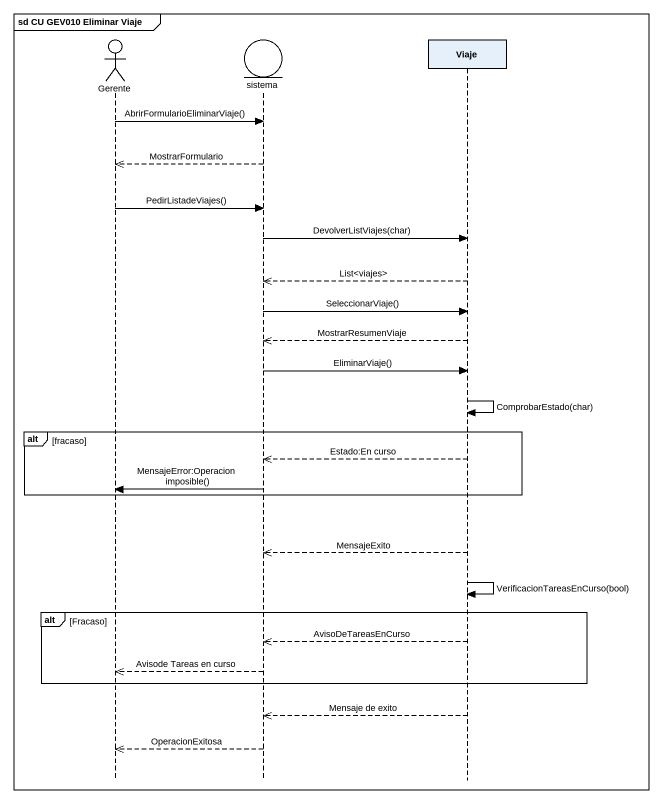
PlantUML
@startuml
mainframe sd CU GEV010 Eliminar Viaje
hide footbox
actor Gerente
entity sistema
participant Viaje

Gerente -> sistema : AbrirFormularioEliminarViaje()
sistema -->> Gerente : MostrarFormulario
Gerente -> sistema : PedirListadeViajes()
sistema -> Viaje : DevolverListViajes(char)
Viaje -->> sistema : List<viajes>
sistema -> Viaje : SeleccionarViaje()
Viaje -->> sistema : MostrarResumenViaje
sistema -> Viaje : EliminarViaje()
Viaje -> Viaje : ComprobarEstado(char)
alt fracaso
  Viaje -->> sistema : Estado:En curso
  sistema -> Gerente : MensajeError:Operacion imposible()
end
Viaje -->> sistema : MensajeExito
Viaje -> Viaje : VerificacionTareasEnCurso(bool)
alt Fracaso
  Viaje -->> sistema : AvisoDeTareasEnCurso
  sistema -->> Gerente : Avisode Tareas en curso
end
Viaje -->> sistema : Mensaje de exito
sistema -->> Gerente : OperacionExitosa
@enduml
